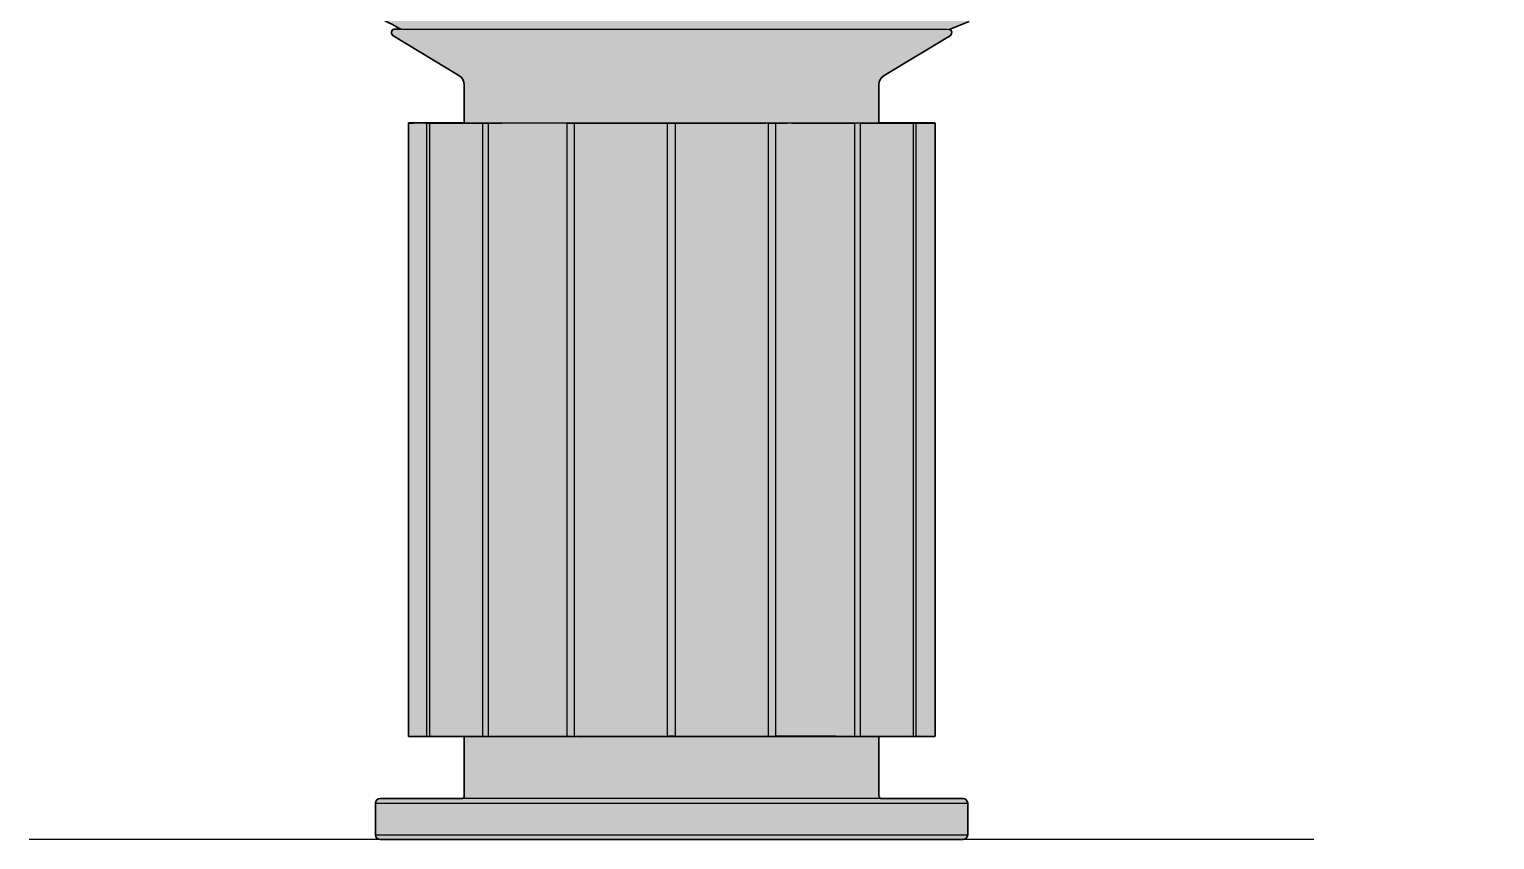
# Model space of a CAD drawing. Header units: millimetres. Extents: x 66 to 1271, y 126 to 1458.
# Drawn here: x 107.8 to 578, y 803.6 to 1063.4 of the extents above; entities that cross this region are included whole.
import ezdxf

# ---------------------------------------------------------------- set-up
doc = ezdxf.new("R2010")
doc.units = ezdxf.units.MM
doc.layers.add('Blocks', color=7, linetype='Continuous')
doc.layers.add('Blocks$Fill', color=7, linetype='Continuous', true_color=0xffffff)
for name, color, linetype, lineweight, true_color in [('Blocks$Inner', 7, 'Continuous', 25, 0x007f00), ('Blocks$Outline', 7, 'Continuous', 35, 0xff3f3f), ('Groud', 7, 'Continuous', 25, 0x243775)]:
    doc.layers.add(name, color=color, linetype=linetype, lineweight=lineweight, true_color=true_color)

# ---------------------------------------------------------------- blocks, each defined once
blk = doc.blocks.new('Taccia PMMA Table Lamp Side')
at = {"layer": 'Blocks$Fill'}
blk.add_hatch(color=256, dxfattribs=at).paths.add_polyline_path([(300.63, 0.45), (300.95, 0.93), (301.07, 1.51), (301.07, 11.66), (300.95, 12.24), (300.63, 12.72), (300.16, 13.04), (299.57, 13.16), (298.84, 13.16), (296.64, 13.16), (293.01, 13.16), (288.01, 13.16), (281.72, 13.16), (274.23, 13.16), (273.58, 13.16), (273.2, 13.24), (272.88, 13.45), (272.66, 13.77), (272.59, 14.16), (272.59, 33.04), (272.74, 33.04), (274.57, 33.04), (276.42, 33.04), (278.29, 33.04), (280.15, 33.04), (281.98, 33.04), (283.25, 33.04), (283.28, 33.04), (283.31, 33.04), (283.34, 33.04), (283.37, 33.04), (283.4, 33.04), (283.42, 33.04), (283.45, 33.04), (283.47, 33.04), (283.49, 33.04), (283.5, 33.04), (283.52, 33.04), (284.48, 33.04), (284.5, 33.04), (285.16, 33.04), (287.03, 33.04), (288.96, 33.04), (290.37, 33.04), (290.4, 33.04), (290.43, 33.04), (290.46, 33.04), (290.48, 33.04), (290.51, 33.04), (290.53, 33.04), (290.54, 33.04), (290.56, 33.04), (290.59, 33.14), (290.6, 33.14), (290.6, 229.68), (290.56, 229.78), (290.56, 229.78), (290.54, 229.78), (290.53, 229.78), (290.51, 229.78), (290.48, 229.78), (290.46, 229.78), (290.43, 229.78), (290.4, 229.78), (290.37, 229.78), (288.96, 229.78), (287.03, 229.78), (285.16, 229.78), (284.5, 229.78), (284.48, 229.78), (283.52, 229.78), (283.5, 229.78), (283.49, 229.78), (283.47, 229.78), (283.45, 229.78), (283.42, 229.78), (283.4, 229.78), (283.37, 229.78), (283.34, 229.78), (283.31, 229.78), (283.28, 229.78), (283.25, 229.78), (282.03, 229.78), (281.98, 229.78), (280.15, 229.78), (278.29, 229.78), (276.42, 229.78), (274.56, 229.78), (272.74, 229.78), (272.59, 229.78), (272.59, 242), (272.7, 242.91), (273.04, 243.74), (273.58, 244.46), (274.3, 245.03), (295.2, 257.56), (295.51, 257.81), (295.75, 258.14), (295.9, 258.51), (295.96, 258.91), (295.89, 259.26), (295.7, 259.54), (295.41, 259.74), (295.1, 259.8), (301.58, 262.34), (321.69, 271.04), (341.45, 280.45), (360.87, 290.55), (379.91, 301.32), (398.56, 312.77), (416.8, 324.88), (434.61, 337.64), (451.98, 351.03), (465.2, 362), (466.71, 360.91), (470.08, 365.82), (470.15, 366.02), (470.16, 366.15), (470.16, 366.29), (470.14, 366.42), (470.11, 366.55), (470.07, 366.68), (470.01, 366.8), (67.71, 654.32), (67.58, 654.33), (67.44, 654.33), (67.31, 654.32), (67.18, 654.29), (67.05, 654.25), (66.93, 654.2), (66.76, 654.06), (63.21, 649.29), (64.72, 648.21), (58.63, 632.15), (51.58, 611.38), (45.28, 590.4), (39.73, 569.22), (34.94, 547.87), (30.91, 526.36), (27.64, 504.72), (25.15, 482.97), (23.42, 461.13), (22.47, 439.22), (22.3, 417.25), (23.14, 401.58), (25.3, 386.17), (28.76, 371.1), (33.47, 356.44), (39.38, 342.26), (46.47, 328.65), (54.7, 315.67), (64.01, 303.41), (74.38, 291.94), (76.89, 289.56), (79.44, 287.23), (82.04, 284.94), (84.69, 282.7), (87.37, 280.5), (90.1, 278.35), (92.87, 276.26), (95.68, 274.21), (98.52, 272.22), (101.4, 270.28), (104.31, 268.39), (107.26, 266.56), (110.24, 264.79), (113.25, 263.07), (116.28, 261.41), (119.34, 259.81), (117.78, 259.81), (117.08, 259.81), (116.74, 259.74), (116.46, 259.54), (116.27, 259.26), (116.2, 258.91), (116.25, 258.51), (116.4, 258.14), (116.64, 257.81), (116.96, 257.56), (137.85, 245.03), (138.57, 244.46), (139.11, 243.74), (139.45, 242.91), (139.57, 242), (139.57, 229.78), (139.33, 229.78), (137.51, 229.78), (135.65, 229.78), (133.78, 229.78), (131.92, 229.78), (130.09, 229.78), (128.88, 229.78), (130.13, 229.68), (128.83, 229.68), (128.82, 229.78), (128.79, 229.78), (128.76, 229.78), (128.73, 229.78), (128.71, 229.78), (128.67, 229.78), (128.65, 229.78), (128.63, 229.78), (128.6, 229.78), (128.58, 229.78), (128.57, 229.78), (128.55, 229.78), (127.59, 229.78), (127.58, 229.78), (127.05, 229.78), (125.19, 229.78), (123.26, 229.78), (121.85, 229.78), (121.82, 229.78), (121.79, 229.78), (121.76, 229.78), (121.74, 229.78), (121.72, 229.78), (121.7, 229.78), (121.68, 229.78), (121.67, 229.78), (121.66, 229.78), (121.62, 229.68), (121.62, 33.14), (121.64, 33.14), (121.67, 33.04), (121.68, 33.04), (121.7, 33.04), (121.72, 33.04), (121.74, 33.04), (121.76, 33.04), (121.79, 33.04), (121.82, 33.04), (121.85, 33.04), (123.26, 33.04), (125.19, 33.04), (127.05, 33.04), (127.58, 33.04), (127.55, 33.14), (127.59, 33.04), (128.55, 33.04), (128.57, 33.04), (128.58, 33.04), (128.6, 33.04), (128.63, 33.04), (128.65, 33.04), (128.67, 33.04), (128.71, 33.04), (128.73, 33.04), (128.76, 33.04), (128.79, 33.04), (128.82, 33.04), (128.83, 33.14), (128.89, 33.14), (130.09, 33.04), (131.92, 33.04), (133.78, 33.04), (135.65, 33.04), (137.51, 33.04), (139.33, 33.04), (139.57, 33.04), (139.57, 14.16), (139.49, 13.77), (139.27, 13.45), (138.96, 13.24), (138.57, 13.16), (137.92, 13.16), (130.43, 13.16), (124.14, 13.16), (119.14, 13.16), (115.52, 13.16), (113.32, 13.16), (112.58, 13.16), (112, 13.04), (111.52, 12.72), (111.2, 12.24), (111.08, 11.66), (111.08, 1.51), (111.2, 0.93), (111.52, 0.45), (112, 0.13), (112.58, 0.01), (113.32, 0.01), (115.52, 0.01), (119.14, 0.01), (124.14, 0.01), (130.43, 0.01), (137.92, 0.01), (146.48, 0.01), (155.98, 0.01), (166.27, 0.01), (177.18, 0.01), (188.56, 0.01), (200.21, 0.01), (211.95, 0.01), (223.6, 0.01), (234.97, 0.01), (245.89, 0.01), (256.17, 0.01), (265.67, 0.01), (274.23, 0.01), (281.72, 0.01), (288.01, 0.01), (293.01, 0.01), (296.64, 0.01), (298.84, 0.01), (299.57, 0.01), (300.16, 0.13)], flags=0)
at = {"layer": 'Blocks$Inner'}
for points in [[(139.57, 229.78), (139.57, 242), (139.45, 242.91), (139.11, 243.74), (138.57, 244.46), (137.85, 245.03), (116.96, 257.56), (116.64, 257.81), (116.4, 258.14), (116.25, 258.51), (116.2, 258.91), (116.27, 259.26), (116.46, 259.54), (116.74, 259.74), (117.08, 259.81), (117.78, 259.81), (119.88, 259.81), (123.33, 259.81), (128.09, 259.81), (134.08, 259.81), (141.2, 259.81), (149.35, 259.81), (158.39, 259.81), (168.18, 259.81), (178.58, 259.81), (189.4, 259.81), (200.49, 259.81), (211.66, 259.81), (222.75, 259.81), (233.58, 259.81), (243.97, 259.81), (253.76, 259.81), (262.8, 259.81), (270.95, 259.81), (278.07, 259.81), (284.06, 259.81), (288.82, 259.81), (292.27, 259.81), (294.37, 259.81), (295.1, 259.8), (301.58, 262.34)], [(272.59, 229.78), (272.59, 242), (272.7, 242.91), (273.04, 243.74), (273.58, 244.46), (274.3, 245.03), (295.2, 257.56), (295.51, 257.81), (295.75, 258.14), (295.9, 258.51), (295.96, 258.91), (295.89, 259.26), (295.7, 259.54), (295.41, 259.74), (295.1, 259.8)], [(121.66, 229.78), (121.62, 229.68), (121.62, 33.14), (121.65, 33.04), (121.63, 33.14), (121.67, 33.04), (121.65, 33.14), (121.67, 33.14), (121.7, 33.14), (121.72, 33.14), (121.75, 33.14), (121.78, 33.14), (121.81, 33.14), (121.85, 33.14), (123.25, 33.14), (125.17, 33.14), (127.03, 33.14), (127.54, 33.14), (127.58, 33.04), (127.55, 33.14), (128.53, 33.14), (128.56, 33.14), (128.58, 33.14), (128.6, 33.04), (128.56, 33.14)], [(121.65, 229.68), (121.67, 229.68), (121.7, 229.68), (121.72, 229.78), (121.72, 229.68), (121.74, 229.78)], [(121.79, 33.04), (121.82, 33.04), (121.85, 33.04), (123.26, 33.04), (125.19, 33.04), (127.05, 33.04), (127.58, 33.04), (127.55, 33.14), (127.55, 229.68), (127.57, 229.78), (127.54, 229.68), (127.03, 229.68), (125.17, 229.68), (123.25, 229.68), (121.85, 229.78), (121.85, 229.68), (121.81, 229.68), (121.78, 229.68), (121.75, 229.68), (121.72, 229.68), (121.7, 229.68), (121.7, 229.78), (121.67, 229.68), (121.7, 229.78), (121.72, 229.78), (121.74, 229.78), (121.76, 229.78), (121.79, 229.78), (121.82, 229.78), (121.85, 229.78), (123.26, 229.78), (125.19, 229.78), (127.05, 229.78), (127.58, 229.78), (128.56, 229.78), (128.6, 229.78), (128.63, 229.78), (128.65, 229.78), (128.67, 229.78)], [(121.75, 229.68), (121.76, 229.78)], [(121.78, 229.68), (121.79, 229.78)], [(121.81, 229.68), (121.82, 229.78), (121.85, 229.68), (123.25, 229.68), (123.26, 229.78)], [(125.17, 229.68), (125.19, 229.78)], [(127.03, 229.68), (127.05, 229.78)], [(127.59, 229.78), (127.55, 229.68), (128.53, 229.68), (128.56, 229.68), (128.58, 229.68), (128.58, 229.78)], [(128.52, 33.14), (128.52, 229.68), (128.56, 229.78), (128.54, 229.68)], [(128.56, 229.68), (128.58, 229.74)], [(128.6, 229.78), (128.58, 229.68), (128.6, 229.68), (128.63, 229.68), (128.65, 229.78)], [(128.61, 229.68), (128.62, 229.78), (128.64, 229.68), (128.67, 229.68), (128.7, 229.68), (128.73, 229.68), (128.76, 229.68), (128.79, 229.68), (128.83, 229.68), (130.13, 229.68), (131.95, 229.68), (133.79, 229.68), (135.65, 229.68), (137.5, 229.68), (139.31, 229.68), (141.07, 229.68), (142.75, 229.68), (144.33, 229.68), (145.44, 229.68), (145.48, 229.78), (145.46, 229.73), (145.44, 229.68), (145.46, 229.68), (145.5, 229.78), (145.48, 229.68), (145.5, 229.68), (147.29, 229.68), (147.32, 229.68), (147.34, 229.68), (147.37, 229.68), (147.41, 229.68), (147.41, 229.78)], [(128.66, 229.68), (128.67, 229.78), (128.71, 229.78), (128.73, 229.78), (128.76, 229.78), (128.76, 229.68)], [(128.7, 229.68), (128.7, 229.78)], [(128.73, 229.68), (128.73, 229.78)], [(128.77, 229.78), (128.79, 229.78), (128.82, 229.78), (128.83, 229.68)], [(128.77, 229.76), (128.8, 229.68)], [(128.79, 229.78), (128.79, 229.7)], [(130.09, 229.78), (130.13, 229.68), (128.83, 229.78)], [(128.88, 229.78), (130.09, 229.78), (131.92, 229.78), (133.78, 229.78), (135.65, 229.78), (137.51, 229.78), (139.33, 229.78), (141.1, 229.78), (142.79, 229.78), (144.39, 229.78), (145.48, 229.78), (145.53, 229.78), (147.31, 229.78), (147.34, 229.78), (147.36, 229.78), (147.39, 229.78), (147.41, 229.78), (147.44, 229.78), (147.47, 229.78), (147.5, 229.78), (147.52, 229.78), (147.55, 229.78), (147.57, 229.78), (147.6, 229.78), (148.61, 229.68), (148.55, 229.78)], [(131.92, 229.78), (131.95, 229.68)], [(133.78, 229.78), (133.79, 229.68)], [(135.65, 229.78), (135.65, 229.68)], [(137.5, 229.68), (137.51, 229.78)], [(139.31, 229.68), (139.33, 229.78)], [(141.07, 229.68), (141.1, 229.78)], [(142.75, 229.68), (142.79, 229.78)], [(144.33, 229.68), (144.39, 229.78)], [(145.46, 229.68), (145.48, 229.68)], [(145.53, 33.04), (145.5, 33.14), (145.5, 229.68), (145.53, 229.78)], [(147.31, 33.04), (147.29, 33.14), (147.29, 229.68), (147.31, 229.78)], [(147.32, 229.68), (147.34, 229.78), (147.34, 229.68), (147.36, 229.78)], [(147.37, 229.68), (147.39, 229.78)], [(147.41, 229.68), (147.44, 229.68), (147.47, 229.68), (147.5, 229.68), (147.54, 229.68), (147.57, 229.68), (147.55, 229.78), (147.59, 229.68), (147.57, 229.78)], [(147.44, 229.68), (147.44, 229.78)], [(147.47, 229.78), (147.47, 229.68)], [(147.5, 229.78), (147.5, 229.68)], [(147.52, 229.78), (147.54, 229.68)], [(147.57, 229.68), (147.59, 229.68), (147.62, 229.68), (148.61, 229.68), (150.06, 229.68), (151.61, 229.68)], [(147.6, 229.78), (147.62, 229.68)], [(147.65, 229.78), (148.55, 229.78), (150, 229.78), (151.57, 229.78), (153.24, 229.78), (154.99, 229.78), (156.8, 229.78), (158.64, 229.78), (160.49, 229.78), (162.33, 229.78), (164.14, 229.78), (165.89, 229.78), (167.56, 229.78), (169.1, 229.78), (170.45, 229.78), (171.6, 229.78), (172.5, 229.78), (172.46, 229.68), (171.52, 229.68), (170.37, 229.68), (169.03, 229.68), (167.51, 229.68), (165.84, 229.68), (164.1, 229.68), (162.31, 229.68), (160.48, 229.68), (158.64, 229.68), (156.82, 229.68), (155.02, 229.68), (153.28, 229.68), (151.62, 229.68), (151.57, 229.78)], [(150, 229.78), (150.06, 229.68)], [(153.24, 229.78), (153.28, 229.68)], [(154.99, 229.78), (155.02, 229.68)], [(156.8, 229.78), (156.82, 229.68)], [(158.64, 229.78), (158.64, 229.68)], [(160.48, 229.68), (160.49, 229.78)], [(162.31, 229.68), (162.33, 229.78)], [(164.1, 229.68), (164.14, 229.78)], [(165.84, 229.68), (165.89, 229.78)], [(167.51, 229.68), (167.56, 229.78)], [(169.03, 229.68), (169.1, 229.78)], [(170.37, 229.68), (170.45, 229.78)], [(171.52, 229.68), (171.6, 229.78)], [(172.48, 229.71), (172.48, 229.68), (172.54, 229.78), (172.57, 229.78), (172.59, 229.78), (172.62, 229.78), (174.95, 229.78), (174.98, 229.78), (175.01, 229.78), (175.04, 229.78), (175.07, 229.78), (175.09, 229.78), (175.12, 229.78), (175.14, 229.78), (175.17, 229.78), (175.2, 229.78), (175.69, 229.78), (176.55, 229.78), (177.59, 229.78), (178.82, 229.78), (180.19, 229.78), (181.71, 229.78), (183.34, 229.78), (185.06, 229.78), (186.87, 229.78), (188.73, 229.78), (190.63, 229.78), (192.55, 229.78), (194.42, 229.78), (196.17, 229.78), (197.81, 229.78), (199.3, 229.78), (200.64, 229.78), (201.81, 229.78), (202.8, 229.78), (203.6, 229.78), (204.18, 229.78), (204.55, 229.78), (204.6, 229.78)], [(172.57, 229.77), (172.55, 229.68), (172.54, 229.78), (172.5, 229.68), (172.52, 229.68), (172.55, 229.68), (172.57, 229.68), (172.61, 229.68), (174.94, 229.68), (174.97, 229.68), (175.01, 229.68), (175.04, 229.68), (175.07, 229.68), (175.07, 229.78)], [(172.52, 229.68), (172.54, 229.76)], [(172.57, 229.68), (172.59, 229.78)], [(172.62, 33.04), (172.61, 33.14), (172.61, 229.68), (172.62, 229.78)], [(174.95, 33.04), (174.94, 33.14), (174.94, 229.68), (174.95, 229.78)], [(174.97, 229.68), (174.98, 229.78), (175.01, 229.68), (175.01, 229.78)], [(175.04, 229.68), (175.04, 229.78), (175.07, 229.68), (175.1, 229.68), (175.13, 229.68), (175.09, 229.78), (175.1, 229.68)], [(175.12, 229.78), (175.13, 229.68), (175.16, 229.68), (175.19, 229.68), (175.17, 229.78), (175.21, 229.68), (175.19, 229.78), (175.25, 229.68)], [(175.14, 229.78), (175.16, 229.68)], [(175.19, 229.68), (175.21, 229.68), (175.23, 229.68), (175.21, 229.78), (175.25, 229.68), (175.78, 229.68), (175.22, 229.78)], [(175.69, 229.78), (175.78, 229.68), (176.63, 229.68), (177.67, 229.68), (178.89, 229.68), (180.26, 229.68), (181.76, 229.68), (183.38, 229.68), (185.09, 229.68), (186.88, 229.68), (188.73, 229.68), (190.62, 229.68), (192.53, 229.68), (194.38, 229.68), (196.13, 229.68), (197.75, 229.68), (199.24, 229.68), (200.57, 229.68), (201.73, 229.68), (202.72, 229.68), (203.51, 229.68), (204.09, 229.68), (204.45, 229.68), (204.59, 229.68), (204.63, 229.68), (204.65, 229.68), (204.68, 229.68), (204.7, 229.68), (204.74, 229.68), (204.77, 229.68), (204.8, 229.68), (207.33, 229.68), (207.37, 229.68), (207.36, 229.78), (207.4, 229.68), (207.39, 229.78)], [(176.55, 229.78), (176.63, 229.68)], [(177.59, 229.78), (177.67, 229.68)], [(178.82, 229.78), (178.89, 229.68)], [(180.19, 229.78), (180.26, 229.68)], [(181.71, 229.78), (181.76, 229.68)], [(183.34, 229.78), (183.38, 229.68)], [(185.06, 229.78), (185.09, 229.68)], [(186.87, 229.78), (186.88, 229.68)], [(188.73, 229.78), (188.73, 229.68)], [(190.62, 229.68), (190.63, 229.78)], [(192.53, 229.68), (192.55, 229.78)], [(194.38, 229.68), (194.42, 229.78)], [(196.13, 229.68), (196.17, 229.78)], [(197.75, 229.68), (197.81, 229.78)], [(199.24, 229.68), (199.3, 229.78)], [(200.57, 229.68), (200.64, 229.78)], [(201.73, 229.68), (201.81, 229.78)], [(202.72, 229.68), (202.8, 229.78)], [(203.51, 229.68), (203.6, 229.78)], [(204.09, 229.68), (204.18, 229.78)], [(204.45, 229.68), (204.55, 229.78)], [(204.61, 229.68), (204.62, 229.78), (204.59, 229.68), (204.64, 229.78), (204.67, 229.78), (204.69, 229.78), (204.72, 229.78), (204.75, 229.78), (204.77, 229.78), (204.8, 229.78), (207.33, 229.78), (207.36, 229.78), (207.39, 229.78), (207.42, 229.78), (207.44, 229.78), (207.46, 229.78), (207.48, 229.78), (207.55, 229.68), (207.52, 229.78), (207.59, 229.78), (207.95, 229.78), (208.54, 229.78), (209.33, 229.78), (210.32, 229.78), (211.49, 229.78), (212.83, 229.78), (214.33, 229.78), (215.96, 229.78), (217.72, 229.78), (219.59, 229.78), (221.51, 229.78), (223.41, 229.78), (225.27, 229.78), (227.07, 229.78), (228.8, 229.78), (230.43, 229.78), (231.94, 229.78), (233.32, 229.78), (234.54, 229.78), (235.59, 229.78), (236.44, 229.78), (236.92, 229.78), (236.9, 229.68), (236.92, 229.68), (236.95, 229.78), (236.95, 229.68), (236.97, 229.68), (236.99, 229.78), (237, 229.68), (237.03, 229.68), (237.06, 229.68), (237.07, 229.78)], [(204.63, 229.68), (204.65, 229.78)], [(204.65, 229.68), (204.67, 229.78)], [(204.68, 229.68), (204.69, 229.78)], [(204.7, 229.68), (204.72, 229.78)], [(204.74, 229.68), (204.75, 229.78), (204.77, 229.68), (204.77, 229.78)], [(204.8, 33.04), (204.8, 33.14), (204.8, 229.68), (204.8, 229.78)], [(207.33, 33.04), (207.33, 33.14), (207.33, 229.68), (207.33, 229.78)], [(207.37, 229.68), (207.4, 229.68), (207.43, 229.68), (207.46, 229.68), (207.48, 229.68), (207.46, 229.78)], [(207.42, 229.78), (207.43, 229.68)], [(207.46, 229.68), (207.44, 229.78), (207.48, 229.68), (207.51, 229.68), (207.53, 229.68), (207.49, 229.76)], [(207.51, 229.73), (207.49, 229.78), (207.51, 229.68)], [(207.56, 229.68), (207.69, 229.68), (208.05, 229.68), (208.63, 229.68), (209.42, 229.68), (210.4, 229.68), (211.57, 229.68), (212.9, 229.68), (214.38, 229.68), (216, 229.68), (217.75, 229.68), (219.61, 229.68), (221.51, 229.68), (223.4, 229.68), (225.25, 229.68), (227.04, 229.68), (228.76, 229.68), (230.38, 229.68), (231.88, 229.68), (233.25, 229.68), (234.46, 229.68), (235.5, 229.68), (236.35, 229.68), (236.44, 229.78), (236.9, 229.68), (236.93, 229.78), (236.89, 229.68), (236.35, 229.68)], [(207.59, 229.78), (207.69, 229.68)], [(207.95, 229.78), (208.05, 229.68)], [(208.54, 229.78), (208.63, 229.68)], [(209.33, 229.78), (209.42, 229.68)], [(210.32, 229.78), (210.4, 229.68)], [(211.49, 229.78), (211.57, 229.68)], [(212.83, 229.78), (212.9, 229.68)], [(214.33, 229.78), (214.38, 229.68)], [(215.96, 229.78), (216, 229.68)], [(217.72, 229.78), (217.75, 229.68)], [(219.59, 229.78), (219.61, 229.68)], [(221.51, 229.78), (221.51, 229.68)], [(223.4, 229.68), (223.41, 229.78)], [(225.25, 229.68), (225.27, 229.78)], [(227.04, 229.68), (227.07, 229.78)], [(228.76, 229.68), (228.8, 229.78)], [(230.38, 229.68), (230.43, 229.78)], [(231.88, 229.68), (231.94, 229.78)], [(233.25, 229.68), (233.32, 229.78)], [(234.46, 229.68), (234.54, 229.78)], [(235.5, 229.68), (235.59, 229.78)], [(236.97, 229.78), (236.95, 229.68), (236.92, 229.68), (236.95, 229.78), (236.97, 229.78), (236.99, 229.78), (237.01, 229.78), (237.04, 229.78), (237.07, 229.78), (237.1, 229.78), (237.12, 229.78), (237.15, 229.78), (237.18, 229.78), (239.51, 229.78), (239.54, 229.78), (239.57, 229.78), (239.59, 229.78), (239.62, 229.78), (240.53, 229.78), (241.69, 229.78), (243.04, 229.78), (244.57, 229.78), (246.25, 229.78), (248, 229.78), (249.81, 229.78), (251.64, 229.78), (253.49, 229.78), (255.33, 229.78), (257.14, 229.78), (258.89, 229.78), (260.56, 229.78), (262.14, 229.78), (263.59, 229.78), (264.54, 229.78), (264.56, 229.78), (264.58, 229.78), (264.61, 229.78), (264.64, 229.78), (264.67, 229.78), (264.69, 229.78), (264.72, 229.78), (264.73, 229.68), (264.69, 229.78), (264.7, 229.68)], [(236.97, 229.68), (237, 229.68), (237.01, 229.78), (237.03, 229.68), (237.04, 229.78)], [(237.06, 229.68), (237.09, 229.68), (237.13, 229.68), (237.16, 229.68), (237.19, 229.68), (239.53, 229.68), (239.56, 229.68), (239.59, 229.68), (239.61, 229.68), (239.65, 229.68)], [(237.09, 229.68), (237.1, 229.78)], [(237.15, 229.78), (237.16, 229.68), (237.12, 229.78), (237.13, 229.68)], [(237.18, 33.04), (237.19, 33.14), (237.19, 229.68), (237.18, 229.78)], [(239.51, 33.04), (239.53, 33.14), (239.53, 229.68), (239.51, 229.78)], [(239.54, 229.78), (239.56, 229.68)], [(239.59, 229.78), (239.61, 229.69), (239.57, 229.78), (239.59, 229.68)], [(239.63, 229.68), (239.61, 229.78), (239.66, 229.68), (239.63, 229.78)], [(239.67, 229.68), (240.61, 229.68), (241.76, 229.68), (243.1, 229.68), (243.04, 229.78)], [(240.53, 229.78), (240.61, 229.68)], [(241.69, 229.78), (241.76, 229.68)], [(244.57, 229.78), (244.63, 229.68), (243.1, 229.68)], [(244.63, 229.68), (246.29, 229.68), (248.03, 229.68), (249.83, 229.68), (251.65, 229.68), (253.49, 229.68), (255.32, 229.68), (257.11, 229.68), (258.85, 229.68), (260.51, 229.68), (262.08, 229.68), (263.52, 229.68), (264.51, 229.68), (264.54, 229.68), (264.57, 229.68), (264.6, 229.68), (264.63, 229.68), (264.66, 229.68), (264.67, 229.78)], [(246.25, 229.78), (246.29, 229.68)], [(248, 229.78), (248.03, 229.68)], [(249.8, 229.78), (249.83, 229.68)], [(251.64, 229.78), (251.65, 229.68)], [(253.49, 229.68), (253.49, 229.78)], [(255.32, 229.68), (255.33, 229.78)], [(257.11, 229.68), (257.14, 229.78)], [(258.85, 229.68), (258.89, 229.78)], [(260.51, 229.68), (260.56, 229.78)], [(262.08, 229.68), (262.14, 229.78)], [(263.59, 33.04), (263.52, 33.14), (264.54, 33.04), (264.56, 33.04), (264.58, 33.04), (264.61, 33.04), (264.64, 33.04), (264.67, 33.04), (264.69, 33.04), (264.72, 33.04), (264.75, 33.04), (264.77, 33.04), (264.8, 33.04), (264.82, 33.04), (266.61, 33.04), (266.63, 33.14), (266.63, 229.68), (266.61, 229.78), (266.66, 229.68), (266.65, 229.78), (267.68, 229.78), (269.28, 229.78), (270.97, 229.78), (272.74, 229.78), (274.56, 229.78), (276.42, 229.78), (278.29, 229.78), (280.15, 229.78), (281.98, 229.78), (283.24, 229.68), (283.25, 229.78)], [(263.52, 229.68), (263.59, 229.78), (264.44, 229.69)], [(264.51, 229.68), (264.54, 229.78)], [(264.54, 229.68), (264.56, 229.78)], [(264.57, 229.68), (264.58, 229.78)], [(264.6, 229.68), (264.61, 229.78)], [(264.63, 229.68), (264.64, 229.78), (264.66, 229.68), (264.7, 229.68), (264.73, 229.68), (264.76, 229.68), (264.79, 229.68), (264.82, 229.68), (264.85, 229.68), (264.8, 229.78), (264.82, 229.68)], [(264.72, 229.78), (264.75, 229.78), (264.77, 229.78), (264.8, 229.78), (264.82, 229.78), (266.61, 229.78), (266.63, 229.78), (266.66, 229.68), (266.63, 229.68), (264.85, 229.68), (264.82, 229.78)], [(264.75, 229.78), (264.76, 229.68)], [(264.77, 229.78), (264.79, 229.68)], [(264.8, 33.04), (264.82, 33.14), (264.82, 33.04), (264.85, 33.14), (264.85, 229.68)], [(266.64, 229.78), (266.68, 229.68), (266.66, 229.78)], [(266.66, 229.78), (266.7, 229.68), (267.74, 229.68), (269.32, 229.68), (269.28, 229.78)], [(267.68, 229.78), (267.74, 229.68)], [(269.32, 229.68), (271.01, 229.68), (272.76, 229.68), (274.57, 229.68), (274.56, 229.78)], [(270.97, 229.78), (271.01, 229.68)], [(272.74, 229.78), (272.76, 229.68)], [(274.57, 229.68), (276.42, 229.68), (278.28, 229.68), (280.12, 229.68), (280.15, 229.78)], [(276.42, 229.68), (276.42, 229.78)], [(278.28, 229.68), (278.29, 229.78)], [(280.12, 229.68), (281.94, 229.68), (283.24, 229.68), (283.28, 229.68), (283.28, 229.78), (283.31, 229.68), (283.34, 229.68)], [(281.94, 229.68), (281.98, 229.78)], [(282.03, 229.78), (283.25, 229.78), (283.28, 229.78), (283.31, 229.78), (283.34, 229.78), (283.37, 229.78), (283.4, 229.78), (283.42, 229.78), (283.45, 229.78), (283.47, 229.78), (283.49, 229.78), (283.51, 229.68), (283.49, 229.68), (283.46, 229.68), (283.42, 229.78), (283.44, 229.68), (283.41, 229.68)], [(283.37, 229.7), (283.28, 229.69), (283.31, 229.68), (283.31, 229.78)], [(283.34, 229.78), (283.34, 229.68), (283.37, 229.68), (283.41, 229.68), (283.4, 229.78), (283.44, 229.68), (283.46, 229.68), (283.45, 229.78)], [(283.37, 229.78), (283.37, 229.68)], [(283.49, 229.68), (283.47, 229.78), (283.51, 229.68), (283.53, 229.68), (283.5, 229.78), (283.55, 229.68), (284.52, 229.68), (284.5, 229.78), (285.16, 229.78), (287.03, 229.78), (288.96, 229.78), (290.37, 229.68), (290.37, 229.78), (290.41, 229.68), (290.4, 229.78), (290.37, 229.78), (288.96, 229.78), (288.97, 229.68)], [(283.55, 229.68), (283.55, 33.14), (283.52, 33.04), (283.53, 33.14), (283.52, 33.04), (284.48, 33.04), (284.53, 33.14), (284.49, 33.04), (284.52, 33.14), (284.52, 229.68), (284.49, 229.78), (284.53, 229.68), (285.18, 229.68)], [(283.52, 229.78), (283.55, 229.68), (283.52, 229.78), (284.5, 229.78)], [(285.16, 229.78), (285.18, 229.68), (287.05, 229.68), (288.97, 229.68), (290.37, 229.68), (290.41, 229.68), (290.44, 229.68), (290.47, 229.68), (290.5, 229.68), (290.48, 229.78), (290.53, 229.68), (290.51, 229.78)], [(287.03, 229.78), (287.05, 229.68)], [(290.4, 229.78), (290.43, 229.78), (290.46, 229.78), (290.48, 229.78), (290.51, 229.78), (290.53, 229.78), (290.59, 229.68), (290.54, 229.78)], [(290.43, 229.78), (290.44, 229.68)], [(290.46, 229.78), (290.47, 229.68)], [(290.5, 229.68), (290.53, 229.68), (290.55, 229.68), (290.57, 229.68), (290.57, 229.78), (290.61, 229.68), (290.6, 33.14), (290.57, 33.04)], [(290.57, 229.68), (290.53, 229.78), (290.55, 229.68)], [(121.65, 33.14), (121.7, 33.04)], [(121.72, 33.14), (121.74, 33.04), (121.7, 33.14), (121.72, 33.04), (121.67, 33.14), (121.7, 33.04), (121.72, 33.04), (121.74, 33.04), (121.76, 33.04), (121.79, 33.04), (121.78, 33.14)], [(121.75, 33.14), (121.76, 33.04)], [(123.25, 33.14), (123.26, 33.04), (121.85, 33.14), (121.85, 33.04), (121.81, 33.14), (121.82, 33.04)], [(125.17, 33.14), (125.19, 33.04)], [(127.03, 33.14), (127.05, 33.04)], [(127.59, 33.04), (128.58, 33.04)], [(128.52, 33.14), (128.56, 33.04), (128.54, 33.14)], [(128.57, 33.11), (128.58, 33.04), (128.6, 33.04), (128.62, 33.04), (128.62, 33.07), (128.62, 33.11), (128.64, 33.11)], [(128.59, 33.14), (128.63, 33.14), (128.65, 33.04)], [(128.64, 33.14), (128.67, 33.14), (128.7, 33.14), (128.73, 33.14), (128.76, 33.14), (128.79, 33.13), (128.7, 33.12), (128.7, 33.04), (128.67, 33.04), (128.65, 33.04), (128.61, 33.14)], [(128.66, 33.14), (128.67, 33.04)], [(128.7, 33.14), (128.72, 33.06)], [(128.71, 33.04), (128.73, 33.04), (128.73, 33.14)], [(128.74, 33.04), (128.76, 33.04), (128.76, 33.13), (128.79, 33.04), (128.77, 33.04)], [(128.79, 33.04), (128.82, 33.04), (128.83, 33.14)], [(128.79, 33.06), (128.8, 33.14), (128.83, 33.14), (130.13, 33.14), (131.95, 33.14), (133.79, 33.14), (135.65, 33.14), (137.5, 33.14), (139.31, 33.14), (139.33, 33.04)], [(128.83, 33.04), (130.09, 33.04), (131.92, 33.04), (133.78, 33.04), (135.65, 33.04), (137.51, 33.04), (137.5, 33.14)], [(128.89, 33.13), (130.09, 33.04), (130.13, 33.14)], [(131.92, 33.04), (131.95, 33.14)], [(133.78, 33.04), (133.79, 33.14)], [(135.65, 33.04), (135.65, 33.14)], [(137.52, 33.04), (139.33, 33.04), (141.1, 33.04), (142.79, 33.04), (144.39, 33.04), (145.47, 33.04), (145.47, 33.14), (145.5, 33.14), (147.29, 33.14), (147.32, 33.14), (147.34, 33.14), (147.37, 33.14), (147.41, 33.14), (147.44, 33.14), (147.47, 33.14), (147.5, 33.14), (147.54, 33.14), (147.57, 33.14), (147.59, 33.14), (147.62, 33.14), (148.61, 33.14), (150.06, 33.14), (151.61, 33.14)], [(138.57, 13.16), (138.96, 13.24), (139.27, 13.45), (139.49, 13.77), (139.57, 14.16), (139.57, 33.04)], [(139.31, 33.14), (141.07, 33.14), (142.75, 33.14), (144.33, 33.14), (145.44, 33.14), (145.48, 33.04), (145.46, 33.14), (145.51, 33.04), (145.53, 33.04), (147.31, 33.04), (147.34, 33.04), (147.36, 33.04), (147.39, 33.04), (147.41, 33.04), (147.44, 33.04), (147.47, 33.04), (147.5, 33.04), (147.52, 33.04), (147.55, 33.04), (147.57, 33.04), (147.6, 33.04), (148.55, 33.04), (150, 33.04), (151.57, 33.04), (153.24, 33.04), (154.99, 33.04), (156.8, 33.04), (158.64, 33.04), (160.49, 33.04), (162.33, 33.04), (164.14, 33.04), (165.89, 33.04), (167.56, 33.04), (169.1, 33.04), (170.45, 33.04), (171.6, 33.04), (172.5, 33.04), (172.52, 33.04), (172.55, 33.04)], [(141.07, 33.14), (141.1, 33.04)], [(142.75, 33.14), (142.79, 33.04)], [(144.33, 33.14), (144.39, 33.04)], [(147.34, 33.14), (147.36, 33.04), (147.32, 33.14), (147.34, 33.04)], [(147.37, 33.14), (147.39, 33.04)], [(147.41, 33.14), (147.41, 33.04)], [(147.44, 33.14), (147.44, 33.04)], [(147.47, 33.04), (147.47, 33.14)], [(147.5, 33.04), (147.5, 33.14)], [(147.52, 33.04), (147.54, 33.14)], [(147.55, 33.04), (147.57, 33.14), (147.57, 33.04), (147.59, 33.14)], [(147.6, 33.04), (147.62, 33.14)], [(147.71, 33.13), (148.55, 33.04), (148.61, 33.14)], [(150, 33.04), (150.06, 33.14)], [(151.57, 33.04), (151.62, 33.14), (153.28, 33.14), (155.02, 33.14), (156.82, 33.14), (158.64, 33.14), (160.48, 33.14), (162.31, 33.14), (164.1, 33.14), (165.84, 33.14), (165.89, 33.04)], [(153.24, 33.04), (153.28, 33.14)], [(154.99, 33.04), (155.02, 33.14)], [(156.8, 33.04), (156.82, 33.14)], [(158.64, 33.04), (158.64, 33.14)], [(160.48, 33.14), (160.49, 33.04)], [(162.31, 33.14), (162.33, 33.04)], [(164.1, 33.14), (164.14, 33.04)], [(165.84, 33.14), (167.51, 33.14), (169.03, 33.14), (170.37, 33.14), (171.52, 33.14), (172.46, 33.14), (172.5, 33.04), (172.49, 33.14), (172.52, 33.14), (172.55, 33.14), (172.57, 33.14), (172.61, 33.14), (174.94, 33.14), (174.97, 33.14), (175.01, 33.14), (175.04, 33.14), (175.07, 33.14), (175.1, 33.14), (175.13, 33.14), (175.16, 33.14), (175.19, 33.14), (175.21, 33.14), (175.23, 33.14), (175.22, 33.08)], [(167.51, 33.14), (167.56, 33.04)], [(169.03, 33.14), (169.1, 33.04)], [(170.37, 33.14), (170.45, 33.04)], [(171.52, 33.14), (171.6, 33.04)], [(172.55, 33.14), (172.57, 33.04), (172.52, 33.14), (172.55, 33.04), (172.57, 33.04), (172.59, 33.04), (172.62, 33.04), (174.95, 33.04), (174.98, 33.04), (175.01, 33.04), (175.04, 33.04), (175.07, 33.04), (175.09, 33.04), (175.1, 33.14), (175.12, 33.04), (175.13, 33.14)], [(172.57, 33.14), (172.59, 33.04)], [(175.01, 33.14), (175.01, 33.04), (174.97, 33.14), (174.98, 33.04)], [(175.04, 33.04), (175.04, 33.14)], [(175.07, 33.04), (175.07, 33.14)], [(175.09, 33.04), (175.12, 33.04), (175.14, 33.04), (175.17, 33.04), (175.19, 33.04), (175.21, 33.14), (175.19, 33.04), (175.19, 33.14), (175.17, 33.04)], [(175.14, 33.04), (175.16, 33.14)], [(175.78, 33.14), (175.69, 33.04), (175.22, 33.04), (175.25, 33.14), (175.78, 33.14), (176.63, 33.14), (177.67, 33.14), (178.89, 33.14), (180.26, 33.14), (181.76, 33.14), (183.38, 33.14), (185.09, 33.14), (186.88, 33.14), (188.73, 33.14), (190.62, 33.14), (192.53, 33.14), (194.38, 33.14), (196.13, 33.14), (197.75, 33.14), (199.24, 33.14), (200.57, 33.14), (201.73, 33.14), (202.72, 33.14), (203.51, 33.14), (204.09, 33.14), (204.45, 33.14), (204.57, 33.14), (204.62, 33.04), (204.58, 33.14), (204.62, 33.09)], [(175.25, 33.14), (175.69, 33.04), (176.55, 33.04), (177.59, 33.04), (178.82, 33.04), (180.19, 33.04), (181.71, 33.04), (183.34, 33.04), (185.06, 33.04), (186.87, 33.04), (188.73, 33.04), (190.63, 33.04), (192.55, 33.04), (194.42, 33.04), (196.17, 33.04), (197.81, 33.04), (199.3, 33.04), (200.64, 33.04), (201.81, 33.04), (202.8, 33.04), (203.6, 33.04), (204.18, 33.04), (204.55, 33.04), (204.62, 33.04), (204.64, 33.04), (204.67, 33.04), (204.69, 33.04), (204.72, 33.04), (204.75, 33.04), (204.77, 33.04), (204.8, 33.04), (207.33, 33.04), (207.36, 33.04), (207.39, 33.04), (207.42, 33.04), (207.44, 33.04), (207.46, 33.04), (207.48, 33.04), (207.51, 33.14), (207.51, 33.04), (207.53, 33.14), (207.51, 33.14), (207.48, 33.14), (207.46, 33.14), (207.43, 33.14), (207.4, 33.14), (207.37, 33.14), (207.33, 33.14), (204.8, 33.14), (204.77, 33.14), (204.74, 33.14), (204.7, 33.14), (204.68, 33.14), (204.65, 33.14), (204.63, 33.14), (204.61, 33.14), (204.64, 33.04), (204.63, 33.14)], [(176.55, 33.04), (176.63, 33.14)], [(177.59, 33.04), (177.67, 33.14)], [(178.82, 33.04), (178.89, 33.14)], [(180.19, 33.04), (180.26, 33.14)], [(181.71, 33.04), (181.76, 33.14)], [(183.34, 33.04), (183.38, 33.14)], [(185.06, 33.04), (185.09, 33.14)], [(186.87, 33.04), (186.88, 33.14)], [(188.73, 33.04), (188.73, 33.14)], [(190.62, 33.14), (190.63, 33.04)], [(192.53, 33.14), (192.55, 33.04)], [(194.38, 33.14), (194.42, 33.04)], [(196.13, 33.14), (196.17, 33.04)], [(197.75, 33.14), (197.81, 33.04)], [(199.24, 33.14), (199.3, 33.04)], [(200.57, 33.14), (200.64, 33.04)], [(201.73, 33.14), (201.81, 33.04)], [(202.72, 33.14), (202.8, 33.04)], [(203.51, 33.14), (203.6, 33.04)], [(204.09, 33.14), (204.18, 33.04)], [(204.45, 33.14), (204.55, 33.04)], [(204.65, 33.14), (204.67, 33.04)], [(204.68, 33.14), (204.69, 33.04)], [(204.7, 33.14), (204.72, 33.04)], [(204.77, 33.14), (204.77, 33.04), (204.74, 33.14), (204.75, 33.04)], [(207.36, 33.04), (207.37, 33.14), (207.39, 33.04), (207.4, 33.14), (207.42, 33.04), (207.43, 33.14)], [(207.44, 33.04), (207.46, 33.14), (207.46, 33.04), (207.48, 33.14)], [(207.51, 33.09), (207.54, 33.14), (207.56, 33.14), (207.53, 33.04), (207.59, 33.04), (207.95, 33.04), (208.54, 33.04), (209.33, 33.04), (210.32, 33.04), (211.49, 33.04), (212.83, 33.04), (214.33, 33.04), (215.96, 33.04), (217.72, 33.04), (219.59, 33.04), (221.51, 33.04), (221.51, 33.14)], [(207.56, 33.14), (207.69, 33.14), (208.05, 33.14), (208.63, 33.14), (209.42, 33.14), (210.4, 33.14), (211.57, 33.14), (212.9, 33.14), (214.38, 33.14), (216, 33.14), (217.75, 33.14), (219.61, 33.14), (221.51, 33.14), (223.4, 33.14), (225.25, 33.14), (227.04, 33.14), (228.76, 33.14), (230.38, 33.14), (231.88, 33.14), (233.25, 33.14), (234.46, 33.14), (235.5, 33.14), (236.35, 33.14), (236.9, 33.14), (236.92, 33.14), (236.95, 33.14), (236.97, 33.14), (237, 33.14), (237.03, 33.14), (237.06, 33.14), (237.09, 33.14), (237.13, 33.14), (237.16, 33.14), (237.19, 33.14), (239.53, 33.14), (239.56, 33.14), (239.59, 33.14), (239.61, 33.14), (239.63, 33.14), (239.63, 33.04), (239.64, 33.14), (239.61, 33.04), (239.59, 33.04), (239.56, 33.14), (239.54, 33.04)], [(207.59, 33.04), (207.69, 33.14)], [(207.95, 33.04), (208.05, 33.14)], [(208.54, 33.04), (208.63, 33.14)], [(209.33, 33.04), (209.42, 33.14)], [(210.32, 33.04), (210.4, 33.14)], [(211.49, 33.04), (211.57, 33.14)], [(212.83, 33.04), (212.9, 33.14)], [(214.33, 33.04), (214.38, 33.14)], [(215.96, 33.04), (216, 33.14)], [(217.72, 33.04), (217.75, 33.14)], [(219.59, 33.04), (219.61, 33.14)], [(221.51, 33.04), (223.41, 33.04), (225.27, 33.04), (227.07, 33.04), (228.8, 33.04), (230.43, 33.04), (231.94, 33.04), (233.32, 33.04), (234.54, 33.04), (235.59, 33.04), (236.44, 33.04), (236.93, 33.04), (236.97, 33.04), (236.99, 33.04), (237.01, 33.04), (237.04, 33.04), (237.07, 33.04), (237.1, 33.04), (237.12, 33.04), (237.15, 33.04), (237.18, 33.04), (239.51, 33.04), (239.54, 33.04), (239.57, 33.04), (239.59, 33.14), (239.59, 33.04)], [(223.4, 33.14), (223.41, 33.04)], [(225.25, 33.14), (225.27, 33.04)], [(227.04, 33.14), (227.07, 33.04)], [(228.76, 33.14), (228.8, 33.04)], [(230.38, 33.14), (230.43, 33.04)], [(231.88, 33.14), (231.94, 33.04)], [(233.25, 33.14), (233.32, 33.04)], [(234.46, 33.14), (234.54, 33.04)], [(235.5, 33.14), (235.59, 33.04)], [(236.93, 33.08), (236.9, 33.14), (236.92, 33.04), (236.35, 33.14), (236.44, 33.04)], [(236.95, 33.14), (236.97, 33.04), (236.92, 33.14), (236.94, 33.04), (236.9, 33.14), (236.91, 33.09)], [(237.03, 33.14), (237.04, 33.04), (237, 33.14), (237.01, 33.04), (236.97, 33.14), (236.99, 33.04)], [(237.06, 33.14), (237.07, 33.04)], [(237.09, 33.14), (237.1, 33.04)], [(237.12, 33.04), (237.13, 33.14), (237.15, 33.04), (237.16, 33.14)], [(239.6, 33.07), (239.61, 33.14)], [(258.89, 33.04), (258.85, 33.14), (257.11, 33.14), (255.32, 33.14), (253.49, 33.14), (251.65, 33.14), (249.83, 33.14), (248.03, 33.14), (246.29, 33.14), (244.63, 33.14), (243.1, 33.14), (241.76, 33.14), (240.61, 33.14), (239.67, 33.14), (239.64, 33.04), (240.53, 33.04), (241.69, 33.04), (243.04, 33.04), (244.57, 33.04), (246.25, 33.04), (248, 33.04), (249.81, 33.04), (251.64, 33.04), (253.49, 33.04), (255.33, 33.04), (257.14, 33.04), (258.89, 33.04), (260.56, 33.04), (262.14, 33.04), (263.59, 33.04), (264.48, 33.04)], [(240.53, 33.04), (240.61, 33.14)], [(241.69, 33.04), (241.76, 33.14)], [(243.04, 33.04), (243.1, 33.14)], [(244.57, 33.04), (244.63, 33.14)], [(246.25, 33.04), (246.29, 33.14)], [(248, 33.04), (248.03, 33.14)], [(249.8, 33.04), (249.83, 33.14)], [(251.64, 33.04), (251.65, 33.14)], [(253.49, 33.14), (253.49, 33.04)], [(255.32, 33.14), (255.33, 33.04)], [(257.11, 33.14), (257.14, 33.04)], [(258.85, 33.14), (260.51, 33.14), (262.08, 33.14), (263.52, 33.14), (264.51, 33.14), (264.54, 33.14), (264.57, 33.14), (264.6, 33.14), (264.63, 33.14), (264.66, 33.14), (264.7, 33.14), (264.73, 33.14), (264.76, 33.14), (264.79, 33.14), (264.82, 33.14), (264.85, 33.14), (266.63, 33.14), (266.66, 33.14), (266.63, 33.04), (266.63, 33.14)], [(260.51, 33.14), (260.56, 33.04)], [(262.08, 33.14), (262.14, 33.04)], [(264.51, 33.14), (264.54, 33.04)], [(264.54, 33.14), (264.56, 33.04)], [(264.57, 33.14), (264.58, 33.04)], [(264.6, 33.14), (264.61, 33.04)], [(264.66, 33.14), (264.67, 33.04), (264.63, 33.14), (264.64, 33.04)], [(264.69, 33.04), (264.7, 33.14), (264.72, 33.04), (264.73, 33.14)], [(264.75, 33.04), (264.76, 33.14)], [(264.77, 33.04), (264.79, 33.14)], [(266.61, 33.04), (266.64, 33.04), (267.68, 33.04), (269.28, 33.04), (270.97, 33.04), (272.74, 33.04), (274.56, 33.04), (274.57, 33.14)], [(266.7, 33.14), (267.74, 33.14), (269.32, 33.14), (271.01, 33.14), (272.76, 33.14), (274.57, 33.14), (276.42, 33.14), (278.28, 33.14), (280.12, 33.14), (281.94, 33.14), (283.24, 33.14), (283.28, 33.14), (283.31, 33.14), (283.31, 33.04), (283.28, 33.14), (283.28, 33.04)], [(267.68, 33.04), (267.74, 33.14)], [(269.28, 33.04), (269.32, 33.14)], [(270.97, 33.04), (271.01, 33.14)], [(272.59, 33.04), (272.59, 14.16), (272.66, 13.77), (272.88, 13.45), (273.2, 13.24), (273.58, 13.16)], [(272.74, 33.04), (272.76, 33.14)], [(274.57, 33.04), (276.42, 33.04), (278.29, 33.04), (280.15, 33.04), (281.98, 33.04), (283.25, 33.04), (283.28, 33.04), (283.31, 33.04), (283.34, 33.04), (283.37, 33.04), (283.4, 33.04), (283.42, 33.04), (283.45, 33.04), (283.47, 33.04), (283.49, 33.04), (283.51, 33.14), (283.49, 33.04), (283.49, 33.14), (283.47, 33.04)], [(276.42, 33.14), (276.42, 33.04)], [(278.28, 33.14), (278.29, 33.04)], [(280.12, 33.14), (280.15, 33.04)], [(283.24, 33.14), (283.25, 33.04), (281.94, 33.14), (281.98, 33.04)], [(283.31, 33.14), (283.34, 33.14), (283.37, 33.14), (283.41, 33.14), (283.44, 33.14), (283.46, 33.14), (283.49, 33.14), (283.51, 33.14), (283.54, 33.14), (284.52, 33.14), (285.18, 33.14), (287.05, 33.14), (288.97, 33.14), (290.37, 33.14), (290.41, 33.14), (290.44, 33.14), (290.47, 33.14), (290.5, 33.14), (290.53, 33.14), (290.55, 33.14), (290.57, 33.14), (290.56, 33.04), (290.53, 33.04), (290.51, 33.04), (290.48, 33.04), (290.46, 33.04), (290.43, 33.04), (290.4, 33.04), (290.37, 33.04), (288.96, 33.04)], [(283.34, 33.04), (283.34, 33.14)], [(283.37, 33.04), (283.37, 33.14)], [(283.4, 33.04), (283.41, 33.14), (283.42, 33.04), (283.44, 33.14), (283.45, 33.04), (283.46, 33.14)], [(284.5, 33.04), (285.16, 33.04), (287.03, 33.04), (288.96, 33.04), (288.97, 33.14), (290.37, 33.04), (290.37, 33.14), (290.4, 33.04), (290.41, 33.14)], [(285.16, 33.04), (285.18, 33.14)], [(287.03, 33.04), (287.05, 33.14)], [(290.43, 33.04), (290.44, 33.14)], [(290.46, 33.04), (290.47, 33.14)], [(290.48, 33.04), (290.5, 33.14), (290.51, 33.04), (290.53, 33.14)], [(290.53, 33.04), (290.55, 33.14)], [(290.59, 33.14), (290.55, 33.04), (290.57, 33.14)], [(111.08, 1.51), (111.2, 0.93), (111.52, 0.45), (112, 0.13), (112.58, 0.01), (113.32, 0.01), (115.52, 0.01), (119.14, 0.01), (124.14, 0.01), (130.43, 0.01), (137.92, 0.01), (146.48, 0.01), (155.98, 0.01), (166.27, 0.01), (177.18, 0.01), (188.56, 0.01), (200.21, 0.01), (211.95, 0.01), (223.6, 0.01), (234.97, 0.01), (245.89, 0.01), (256.17, 0.01), (265.67, 0.01), (274.23, 0.01), (281.72, 0.01), (288.01, 0.01), (293.01, 0.01), (296.64, 0.01), (298.84, 0.01), (299.57, 0.01), (300.16, 0.13), (300.63, 0.45), (300.95, 0.93), (301.07, 1.51), (301.07, 11.66), (300.95, 12.24), (300.63, 12.72), (300.16, 13.04), (299.57, 13.16), (298.84, 13.16), (296.64, 13.16), (293.01, 13.16), (288.01, 13.16), (281.72, 13.16), (274.23, 13.16), (265.67, 13.16), (256.17, 13.16), (245.89, 13.16), (234.97, 13.16), (223.6, 13.16), (211.95, 13.16), (200.21, 13.16), (188.56, 13.16), (177.18, 13.16), (166.27, 13.16), (155.98, 13.16), (146.48, 13.16), (137.92, 13.16), (130.43, 13.16), (124.14, 13.16), (119.14, 13.16), (115.52, 13.16), (113.32, 13.16), (112.58, 13.16), (112, 13.04), (111.52, 12.72), (111.2, 12.24), (111.08, 11.66), (111.08, 1.51), (111.83, 1.51), (114.06, 1.51), (117.75, 1.51), (122.83, 1.51), (129.22, 1.51), (136.83, 1.51), (145.52, 1.51), (155.17, 1.51), (165.63, 1.51), (176.72, 1.51), (188.28, 1.51), (200.11, 1.51), (212.04, 1.51), (223.88, 1.51), (235.43, 1.51), (246.52, 1.51), (256.98, 1.51), (266.63, 1.51), (275.32, 1.51), (282.93, 1.51), (289.32, 1.51), (294.4, 1.51), (298.09, 1.51), (300.32, 1.51), (301.07, 1.51)], [(111.08, 11.66), (111.83, 11.66), (114.06, 11.66), (117.75, 11.66), (122.83, 11.66), (129.22, 11.66), (136.83, 11.66), (145.52, 11.66), (155.17, 11.66), (165.63, 11.66), (176.72, 11.66), (188.28, 11.66), (200.11, 11.66), (212.04, 11.66), (223.88, 11.66), (235.43, 11.66), (246.52, 11.66), (256.98, 11.66), (266.63, 11.66), (275.32, 11.66), (282.93, 11.66), (289.32, 11.66), (294.4, 11.66), (298.09, 11.66), (300.32, 11.66), (301.07, 11.66)]]:
    blk.add_lwpolyline(points, dxfattribs=at)
blk.add_lwpolyline([(266.65, 33.04), (266.68, 33.14), (266.66, 33.04), (266.69, 33.14)], close=True, dxfattribs=at)
for points in [[(121.68, 229.78, 0), (121.63, 229.68, 0)], [(172.49, 33.14, 0), (172.52, 33.04, 0)]]:
    blk.add_polyline3d(points, close=True, dxfattribs=at)
at = {"layer": 'Blocks$Outline'}
for points in [[(116.27, 259.26), (116.2, 258.91)], [(116.2, 258.91), (116.25, 258.51)], [(116.46, 259.54), (116.27, 259.26)], [(116.74, 259.74), (116.46, 259.54)], [(117.08, 259.81), (116.74, 259.74)], [(117.78, 259.81), (117.08, 259.81)], [(119.34, 259.81), (117.78, 259.81)], [(295.1, 259.8), (301.58, 262.34)], [(295.41, 259.74), (295.1, 259.8)], [(295.7, 259.54), (295.41, 259.74)], [(295.89, 259.26), (295.7, 259.54)], [(295.96, 258.91), (295.89, 259.26)], [(295.9, 258.51), (295.96, 258.91)], [(116.25, 258.51), (116.4, 258.14)], [(116.4, 258.14), (116.64, 257.81)], [(116.64, 257.81), (116.96, 257.56)], [(116.96, 257.56), (137.85, 245.03)], [(274.3, 245.03), (295.2, 257.56)], [(295.2, 257.56), (295.51, 257.81)], [(295.51, 257.81), (295.75, 258.14)], [(295.75, 258.14), (295.9, 258.51)], [(137.85, 245.03), (138.57, 244.46)], [(273.58, 244.46), (274.3, 245.03)], [(138.57, 244.46), (139.11, 243.74)], [(139.11, 243.74), (139.45, 242.91)], [(139.45, 242.91), (139.57, 242)], [(139.57, 242), (139.57, 229.78)], [(272.59, 242), (272.7, 242.91)], [(272.59, 229.78), (272.59, 242)], [(272.7, 242.91), (273.04, 243.74)], [(273.04, 243.74), (273.58, 244.46)], [(121.66, 229.78), (121.62, 229.68)], [(121.62, 229.68), (121.62, 33.14)], [(121.67, 229.78), (121.66, 229.78)], [(121.68, 229.78), (121.67, 229.78)], [(121.7, 229.78), (121.68, 229.78)], [(121.72, 229.78), (121.7, 229.78)], [(121.74, 229.78), (121.72, 229.78)], [(121.76, 229.78), (121.74, 229.78)], [(121.79, 229.78), (121.76, 229.78)], [(121.82, 229.78), (121.79, 229.78)], [(121.85, 229.78), (121.82, 229.78)], [(123.26, 229.78), (121.85, 229.78)], [(125.19, 229.78), (123.26, 229.78)], [(127.05, 229.78), (125.19, 229.78)], [(127.58, 229.78), (127.05, 229.78)], [(127.59, 229.78), (127.58, 229.78)], [(128.55, 229.78), (127.59, 229.78)], [(128.57, 229.78), (128.55, 229.78)], [(128.58, 229.78), (128.57, 229.78)], [(128.6, 229.78), (128.58, 229.78)], [(128.63, 229.78), (128.6, 229.78)], [(128.65, 229.78), (128.63, 229.78)], [(128.67, 229.78), (128.65, 229.78)], [(128.71, 229.78), (128.67, 229.78)], [(128.73, 229.78), (128.71, 229.78)], [(128.76, 229.78), (128.73, 229.78)], [(128.79, 229.78), (128.76, 229.78)], [(128.82, 229.78), (128.79, 229.78)], [(128.83, 229.68), (128.82, 229.78)], [(130.13, 229.68), (128.83, 229.68)], [(130.09, 229.78), (128.88, 229.78)], [(128.88, 229.78), (130.13, 229.68)], [(131.92, 229.78), (130.09, 229.78)], [(133.78, 229.78), (131.92, 229.78)], [(135.65, 229.78), (133.78, 229.78)], [(137.51, 229.78), (135.65, 229.78)], [(139.33, 229.78), (137.51, 229.78)], [(139.57, 229.78), (139.33, 229.78)], [(272.74, 229.78), (272.59, 229.78)], [(274.56, 229.78), (272.74, 229.78)], [(276.42, 229.78), (274.56, 229.78)], [(278.29, 229.78), (276.42, 229.78)], [(280.15, 229.78), (278.29, 229.78)], [(281.98, 229.78), (280.15, 229.78)], [(282.03, 229.78), (281.98, 229.78)], [(283.25, 229.78), (282.03, 229.78)], [(283.28, 229.78), (283.25, 229.78)], [(283.31, 229.78), (283.28, 229.78)], [(283.34, 229.78), (283.31, 229.78)], [(283.37, 229.78), (283.34, 229.78)], [(283.4, 229.78), (283.37, 229.78)], [(283.42, 229.78), (283.4, 229.78)], [(283.45, 229.78), (283.42, 229.78)], [(283.47, 229.78), (283.45, 229.78)], [(283.49, 229.78), (283.47, 229.78)], [(283.5, 229.78), (283.49, 229.78)], [(283.52, 229.78), (283.5, 229.78)], [(284.48, 229.78), (283.52, 229.78)], [(284.5, 229.78), (284.48, 229.78)], [(285.16, 229.78), (284.5, 229.78)], [(287.03, 229.78), (285.16, 229.78)], [(288.96, 229.78), (287.03, 229.78)], [(290.37, 229.78), (288.96, 229.78)], [(290.4, 229.78), (290.37, 229.78)], [(290.43, 229.78), (290.4, 229.78)], [(290.46, 229.78), (290.43, 229.78)], [(290.48, 229.78), (290.46, 229.78)], [(290.51, 229.78), (290.48, 229.78)], [(290.53, 229.78), (290.51, 229.78)], [(290.54, 229.78), (290.53, 229.78)], [(290.56, 229.78), (290.54, 229.78)], [(290.6, 229.68), (290.56, 229.78)], [(290.56, 229.78), (290.56, 229.78)], [(290.6, 33.14), (290.6, 229.68)], [(121.62, 33.14), (121.64, 33.14)], [(121.64, 33.14), (121.67, 33.04)], [(121.67, 33.04), (121.68, 33.04)], [(121.68, 33.04), (121.7, 33.04)], [(121.7, 33.04), (121.72, 33.04)], [(121.72, 33.04), (121.74, 33.04)], [(121.74, 33.04), (121.76, 33.04)], [(121.76, 33.04), (121.79, 33.04)], [(121.79, 33.04), (121.82, 33.04)], [(121.82, 33.04), (121.85, 33.04)], [(121.85, 33.04), (123.26, 33.04)], [(123.26, 33.04), (125.19, 33.04)], [(125.19, 33.04), (127.05, 33.04)], [(127.05, 33.04), (127.58, 33.04)], [(127.58, 33.04), (127.55, 33.14)], [(127.55, 33.14), (127.59, 33.04)], [(127.59, 33.04), (128.55, 33.04)], [(128.55, 33.04), (128.57, 33.04)], [(128.57, 33.04), (128.58, 33.04)], [(128.58, 33.04), (128.6, 33.04)], [(128.6, 33.04), (128.63, 33.04)], [(128.63, 33.04), (128.65, 33.04)], [(128.65, 33.04), (128.67, 33.04)], [(128.67, 33.04), (128.71, 33.04)], [(128.71, 33.04), (128.73, 33.04)], [(128.73, 33.04), (128.76, 33.04)], [(128.76, 33.04), (128.79, 33.04)], [(128.79, 33.04), (128.82, 33.04)], [(128.82, 33.04), (128.83, 33.14)], [(128.83, 33.14), (128.89, 33.14)], [(128.89, 33.14), (130.09, 33.04)], [(130.09, 33.04), (131.92, 33.04)], [(131.92, 33.04), (133.78, 33.04)], [(133.78, 33.04), (135.65, 33.04)], [(135.65, 33.04), (137.51, 33.04)], [(137.51, 33.04), (139.33, 33.04)], [(139.33, 33.04), (139.57, 33.04)], [(139.57, 33.04), (139.57, 14.16)], [(272.59, 14.16), (272.59, 33.04)], [(272.59, 33.04), (272.74, 33.04)], [(272.74, 33.04), (274.57, 33.04)], [(274.57, 33.04), (276.42, 33.04)], [(276.42, 33.04), (278.29, 33.04)], [(278.29, 33.04), (280.15, 33.04)], [(280.15, 33.04), (281.98, 33.04)], [(281.98, 33.04), (283.25, 33.04)], [(283.25, 33.04), (283.28, 33.04)], [(283.28, 33.04), (283.31, 33.04)], [(283.31, 33.04), (283.34, 33.04)], [(283.34, 33.04), (283.37, 33.04)], [(283.37, 33.04), (283.4, 33.04)], [(283.4, 33.04), (283.42, 33.04)], [(283.42, 33.04), (283.45, 33.04)], [(283.45, 33.04), (283.47, 33.04)], [(283.47, 33.04), (283.49, 33.04)], [(283.49, 33.04), (283.5, 33.04)], [(283.5, 33.04), (283.52, 33.04)], [(283.52, 33.04), (284.48, 33.04)], [(284.48, 33.04), (284.5, 33.04)], [(284.5, 33.04), (285.16, 33.04)], [(285.16, 33.04), (287.03, 33.04)], [(287.03, 33.04), (288.96, 33.04)], [(288.96, 33.04), (290.37, 33.04)], [(290.37, 33.04), (290.4, 33.04)], [(290.4, 33.04), (290.43, 33.04)], [(290.43, 33.04), (290.46, 33.04)], [(290.46, 33.04), (290.48, 33.04)], [(290.48, 33.04), (290.51, 33.04)], [(290.51, 33.04), (290.53, 33.04)], [(290.53, 33.04), (290.54, 33.04)], [(290.54, 33.04), (290.56, 33.04)], [(290.56, 33.04), (290.59, 33.14)], [(290.59, 33.14), (290.6, 33.14)], [(139.57, 14.16), (139.49, 13.77)], [(272.66, 13.77), (272.59, 14.16)], [(111.2, 12.24), (111.08, 11.66)], [(111.08, 11.66), (111.08, 1.51)], [(111.52, 12.72), (111.2, 12.24)], [(112, 13.04), (111.52, 12.72)], [(112.58, 13.16), (112, 13.04)], [(113.32, 13.16), (112.58, 13.16)], [(115.52, 13.16), (113.32, 13.16)], [(119.14, 13.16), (115.52, 13.16)], [(124.14, 13.16), (119.14, 13.16)], [(130.43, 13.16), (124.14, 13.16)], [(137.92, 13.16), (130.43, 13.16)], [(138.57, 13.16), (137.92, 13.16)], [(138.96, 13.24), (138.57, 13.16)], [(139.27, 13.45), (138.96, 13.24)], [(139.49, 13.77), (139.27, 13.45)], [(272.88, 13.45), (272.66, 13.77)], [(273.2, 13.24), (272.88, 13.45)], [(273.58, 13.16), (273.2, 13.24)], [(274.23, 13.16), (273.58, 13.16)], [(281.72, 13.16), (274.23, 13.16)], [(288.01, 13.16), (281.72, 13.16)], [(293.01, 13.16), (288.01, 13.16)], [(296.64, 13.16), (293.01, 13.16)], [(298.84, 13.16), (296.64, 13.16)], [(299.57, 13.16), (298.84, 13.16)], [(300.16, 13.04), (299.57, 13.16)], [(300.63, 12.72), (300.16, 13.04)], [(300.95, 12.24), (300.63, 12.72)], [(301.07, 11.66), (300.95, 12.24)], [(301.07, 1.51), (301.07, 11.66)], [(111.08, 1.51), (111.2, 0.93)], [(111.2, 0.93), (111.52, 0.45)], [(111.52, 0.45), (112, 0.13)], [(112, 0.13), (112.58, 0.01)], [(112.58, 0.01), (113.32, 0.01)], [(113.32, 0.01), (115.52, 0.01)], [(115.52, 0.01), (119.14, 0.01)], [(119.14, 0.01), (124.14, 0.01)], [(124.14, 0.01), (130.43, 0.01)], [(130.43, 0.01), (137.92, 0.01)], [(137.92, 0.01), (146.48, 0.01)], [(146.48, 0.01), (155.98, 0.01)], [(155.98, 0.01), (166.27, 0.01)], [(166.27, 0.01), (177.18, 0.01)], [(177.18, 0.01), (188.56, 0.01)], [(188.56, 0.01), (200.21, 0.01)], [(200.21, 0.01), (211.95, 0.01)], [(211.95, 0.01), (223.6, 0.01)], [(223.6, 0.01), (234.97, 0.01)], [(234.97, 0.01), (245.89, 0.01)], [(245.89, 0.01), (256.17, 0.01)], [(256.17, 0.01), (265.67, 0.01)], [(265.67, 0.01), (274.23, 0.01)], [(274.23, 0.01), (281.72, 0.01)], [(281.72, 0.01), (288.01, 0.01)], [(288.01, 0.01), (293.01, 0.01)], [(293.01, 0.01), (296.64, 0.01)], [(296.64, 0.01), (298.84, 0.01)], [(298.84, 0.01), (299.57, 0.01)], [(299.57, 0.01), (300.16, 0.13)], [(300.16, 0.13), (300.63, 0.45)], [(300.63, 0.45), (300.95, 0.93)], [(300.95, 0.93), (301.07, 1.51)]]:
    blk.add_lwpolyline(points, dxfattribs=at)
blk.add_rational_spline([(74.38, 291.94), (94.47, 272.53), (119.34, 259.81)], [1, 0.989124871422, 1], degree=2, dxfattribs=at)

msp = doc.modelspace()

# ---------------------------------------------------------------- linework, layer by layer
at = {"layer": 'Groud'}
msp.add_lwpolyline([(519.96, 803.57), (107.81, 803.57)], dxfattribs=at)

# ---------------------------------------------------------------- block references
at = {"layer": 'Blocks'}
msp.add_blockref('Taccia PMMA Table Lamp Side', (107.81, 803.57), dxfattribs=at)

doc.saveas('drawing.dxf')
